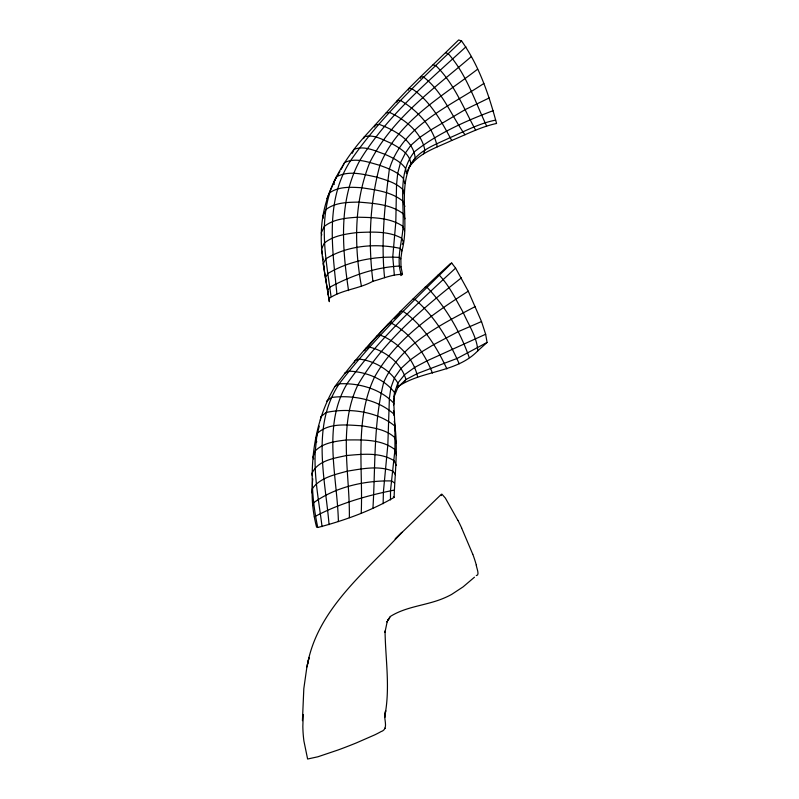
<?xml version="1.0" encoding="UTF-8"?>
<svg xmlns="http://www.w3.org/2000/svg" width="799" height="799" viewBox="0 0 799 799"><rect width="100%" height="100%" fill="white"/><g stroke="black" fill="none" stroke-linecap="round" stroke-linejoin="round"><path stroke-width="1.2" d="M361.218 513.108C363.175 467.904 354.416 419.585 374.451 377.248C395.575 339.375 432.539 314.077 468.254 291.206L455.6 268.114L451.715 263.061L450.336 263.66C409.058 301.862 368.219 341.313 334.761 386.686C310.142 428.683 307.675 480.638 317.782 527.48C344.179 520.578 370.476 511.11 394.107 497.397C394.936 472.079 398.431 446.631 394.267 421.263M390.471 499.904L390.521 490.406L394.966 449.617L394.926 426.147L393.787 403.205L394.576 392.639L397.852 383.021L404.713 374.591L414.911 367.28L427.135 360.788L485.642 334.242L481.517 321.548L468.254 291.206M441.158 495.6L441.937 494.211L445.383 498.107L457.947 520.489M372.933 508.284C375.5 466.286 373.363 423.22 383.74 382.202C400.369 344.299 440.639 324.873 475.355 306.486M383.13 503.71L383.4 491.944L387.835 444.823L389.393 398.122L390.941 387.585L394.536 377.657L401.048 368.419L410.346 359.85L421.532 351.94L433.687 344.619L458.097 331.715L481.517 321.548M302.431 720.678L303.82 688.628L306.896 666.945L309.073 657.487L306.896 666.945M401.907 250.956C409.877 222.522 397.772 191.311 410.786 164.224C418.986 149.872 435.964 144.539 450.017 137.668C464.958 131.176 479.52 123.276 495.65 120.11L496.569 123.465C480.818 126.821 466.476 134.402 451.685 140.484C436.534 147.685 418.217 152.989 408.798 167.9L410.786 164.224C410.197 153.628 399.53 148.025 391.35 143.361C382.931 139.975 373.682 133.892 364.344 136.819C340.774 163.415 322.087 196.414 321.318 232.769C320.469 256.03 326.022 278.811 329.348 301.682L323.235 263.66L325.882 258.806C347.405 245.493 375.72 243.006 400.129 248.389L401.907 250.956L400.858 258.816L400.998 266.836L402.496 274.387L400.888 275.615L400.439 273.468M384.958 717.312L385.697 710.661C382.042 717.312 390.062 728.768 380.933 731.654A34.237 3.715 -20.9 0 1 378.716 732.863A33.798 3.665 -20.9 0 1 374.641 734.92L356.334 742.92A60.824 6.602 -20.9 0 1 348.094 746.196A58.796 6.382 -20.9 0 1 338.027 750.001L317.892 756.783L307.615 759.02L303.92 741.063A158.492 139.945 -11.6 0 1 302.841 726.531L303.221 714.486M317.782 527.48L316.594 527.18C312.479 511.42 311.151 495.02 312.769 478.811M396.893 387.465C421.213 370.017 455.949 373.463 477.762 350.871C477.133 337.158 468.514 324.913 463.23 312.519C455.959 299.695 449.527 285.962 439.28 275.166L437.532 275.415M312.01 493.003L312.259 488.768C320.199 477.532 334.861 474.646 347.325 471.16C362.237 468.793 378.436 465.268 392.948 471.16L395.475 474.796M393.507 404.793L394.576 392.639C384.239 378.776 365.572 371.575 348.594 371.155L344.429 373.293M320.399 420.344L320.739 416.808L326.112 412.504C348.204 407.67 377.338 411.215 394.926 426.147L395.155 430.991M393.547 405.193L393.787 403.205C380.434 388.743 358.491 382.781 339.195 383.82L334.761 386.686M385.567 711.749C389.882 684.933 385.418 657.877 385.048 630.98L384.958 632.349L387.235 621.402L386.986 621.952L389.872 617.377L387.695 620.254L389.552 617.827M420.554 78.302L420.813 76.544L458.666 39.95L461.572 40.979C478.331 64.529 488.119 92.404 495.65 120.11M307.385 664.838C317.523 608.918 365.692 571.944 402.037 532.274L395.175 539.055L441.398 494.271M408.489 90.127L408.878 88.389L420.813 76.544L423.59 77.054C442.786 91.855 451.365 115.715 464.978 134.751M319.28 426.117L315.755 439.77L316.813 441.917M396.833 102.252L397.353 100.494L408.878 88.389L411.845 88.639C430.331 101.014 441.457 121.298 451.685 140.484M423.58 153.808L424.838 150.072C421.542 132.464 405.203 119.64 389.692 112.479L386.247 112.779L364.344 136.819L363.585 138.547M312.639 505.577L313.697 502.711C335.72 486.931 364.704 480.379 391.54 480.928L394.406 482.846M374.551 126.991L375.36 124.984L379.215 124.364C394.157 129.967 413.453 140.155 415.14 157.733L412.753 162.127M394.197 396.454L398.012 387.106L405.922 379.515L417.497 373.503L457.208 358.391L487.08 342.441L485.642 334.242M406.282 173.483L408.289 169.008M352.259 153.308L354.087 149.343C364.284 145.278 375.091 150.971 384.748 154.217C392.339 157.653 400.359 161.198 405.373 168.17L406.661 173.623M354.057 362.746L355.066 360.549L359.001 359.071C374.341 360.778 389.782 369.737 397.852 383.021L398.012 387.106M342.791 166.242L344.549 162.557C355.845 157.153 368.599 162.307 379.865 165.363C388.254 168.519 397.193 171.525 403.315 178.417L404.853 183.57M326.891 198.691L336.269 176.949C348.644 170.057 363.425 174.362 376.409 177.068C385.707 179.925 395.615 182.482 402.786 189.463L404.464 194.537M402.217 244.294L403.425 242.157L401.687 238.222C407.11 209.588 394.576 176.349 414.531 151.68C437.782 133.453 465.517 121.019 493.083 110.701M339.865 171.485L333.652 182.282L334.302 184.429M341.103 169.328L342.352 167.171M404.464 381.982L405.922 379.515C401.507 363.405 385.627 351.041 369.767 347.175L366.102 348.094L364.314 350.801L374.731 338.986M376.369 337.188L388.733 323.555L391.76 323.345C410.836 333.553 424.708 353.178 432.429 373.053M375.53 338.077L377.298 335.78L380.664 335.27C397.982 342.132 413.972 358.631 417.607 377.058M386.247 112.779L397.353 100.494L400.539 100.464C417.438 110.452 433.368 127.141 437.253 146.786M328.779 298.656C341.563 289.667 359.101 289.028 372.933 281.258C382.621 278.731 392.409 274.177 402.496 274.387M387.205 325.672L391.53 321.368M394.127 318.781L399.32 313.617L400.449 311.42L403.155 311.37C423.16 325.113 436.813 347.205 446.891 368.918M487.08 342.441L477.762 350.871M451.715 263.061C412.524 301.632 372.733 340.134 339.195 383.82C311.171 425.917 325.163 478.022 329.068 524.643M461.572 40.979C422.242 78.292 381.922 115.535 350.841 160.249C324.554 200.15 332.534 249.328 336.908 293.962M314.287 516.863C338.726 503.74 366.541 495.62 393.737 490.206M465.907 46.851C427.785 81.818 387.066 115.825 359.84 160.459C338.317 200.209 342.132 247.44 348.554 290.596M455.6 268.114C416.838 303.77 377.907 340.184 347.315 383.3C322.057 425.408 337.248 475.755 338.406 521.587M474.476 577.198L463.07 586.895L451.635 594.416A73.508 64.909 -11.6 0 1 443.405 598.351C425.957 605.672 405.912 606.341 389.812 616.808M471.47 56.459C434.506 88.26 392.399 117.833 369.827 162.387C354.137 201.178 353.947 245.233 361.378 285.932M461.353 277.872C422.421 308.604 383.111 341.463 357.892 384.888C337.897 426.416 349.982 473.567 349.353 517.662M326.671 401.078L331.495 397.473C352.729 394.656 378.327 399.58 394.287 414.461M477.632 69.183C441.667 96.829 397.622 121.268 379.865 165.363C369.687 202.776 368.109 242.866 372.933 281.258M483.854 83.456C449.078 106.766 402.596 125.593 389.393 169.018C384.758 204.494 380.883 241.987 384.579 277.672M489.188 97.957L465.208 109.603L430.771 129.977L420.064 137.228L410.886 145.288L405.473 152.909L400.469 162.766L397.712 173.323L396.544 184.529L395.805 222.102L392.768 256.719L394.346 275.156M424.908 287.32L426.986 287.26C445.862 306.986 460.264 331.865 469.243 357.582M412.524 299.335L414.911 299.335C434.796 316.294 448.708 340.034 459.185 363.755M384.679 728.209L385.198 728.498M433.108 64.809L435.745 65.568C454.222 83.406 463.49 108.085 475.635 130.157M445.662 52.794L448.299 53.733C466.626 74.447 474.996 101.523 486.641 126.032M400.998 266.836L399.33 266.067C374.991 267.315 351.24 275.785 329.887 287.171L327.56 290.626L328.259 294.481M476.264 575.59C480.139 575.52 476.374 567.62 476.274 565.103M400.858 258.816L399.081 257.408C374.801 255.91 348.943 260.973 327.96 273.478L325.473 277.672L326.262 281.927M393.408 496.688L394.107 497.397M461.662 528.129L472.738 554.196M396.284 465.547L394.217 460.773C380.134 451.954 362.396 454.212 346.626 455.51C334.152 458.256 317.732 460.364 311.91 473.507L312.249 475.625M404.564 230.861L402.776 226.197C389.632 217.328 372.833 217.598 357.572 217.208C346.047 218.057 333.632 218.936 324.264 226.487L321.318 232.769L321.747 234.976M404.963 218.776L403.135 213.703C390.651 204.224 374.092 203.435 359.041 202.117C347.725 202.247 335.47 202.357 326.022 209.468L323.006 215.78L323.515 218.087M404.883 206.492L403.086 201.308C391.5 191.74 375.81 189.952 361.458 187.715C350.771 187.116 339.106 186.317 329.837 192.669C319.141 226.676 326.421 262.052 331.006 296.369M313.727 458.966L313.028 456.948L315.295 450.846L317.053 433.617C328.888 422.311 347.175 425.068 362.137 425.807C373.632 427.984 386.416 429.403 395.175 437.972L396.014 443.165M396.434 454.861L394.966 449.617C381.373 439.051 362.786 439.869 346.436 439.959C335.51 441.348 323.445 442.606 315.295 450.846C313.837 476.334 318.931 501.462 322.047 526.631M401.048 274.067C397.353 262.332 399.82 250.037 401.687 238.222C388.134 230.721 371.845 232.01 356.893 232.559C345.528 234.077 333.383 235.575 324.244 243.156L321.478 249.148L322.367 254.032M322.726 256.419L323.126 259.905M323.535 263.39L323.945 266.876M393.527 410.666L393.827 415.33M472.808 554.246A33.778 5.713 66.8 0 1 476.344 565.203M457.937 520.299A68.784 10.187 66.9 0 1 461.672 527.989"/></g></svg>
